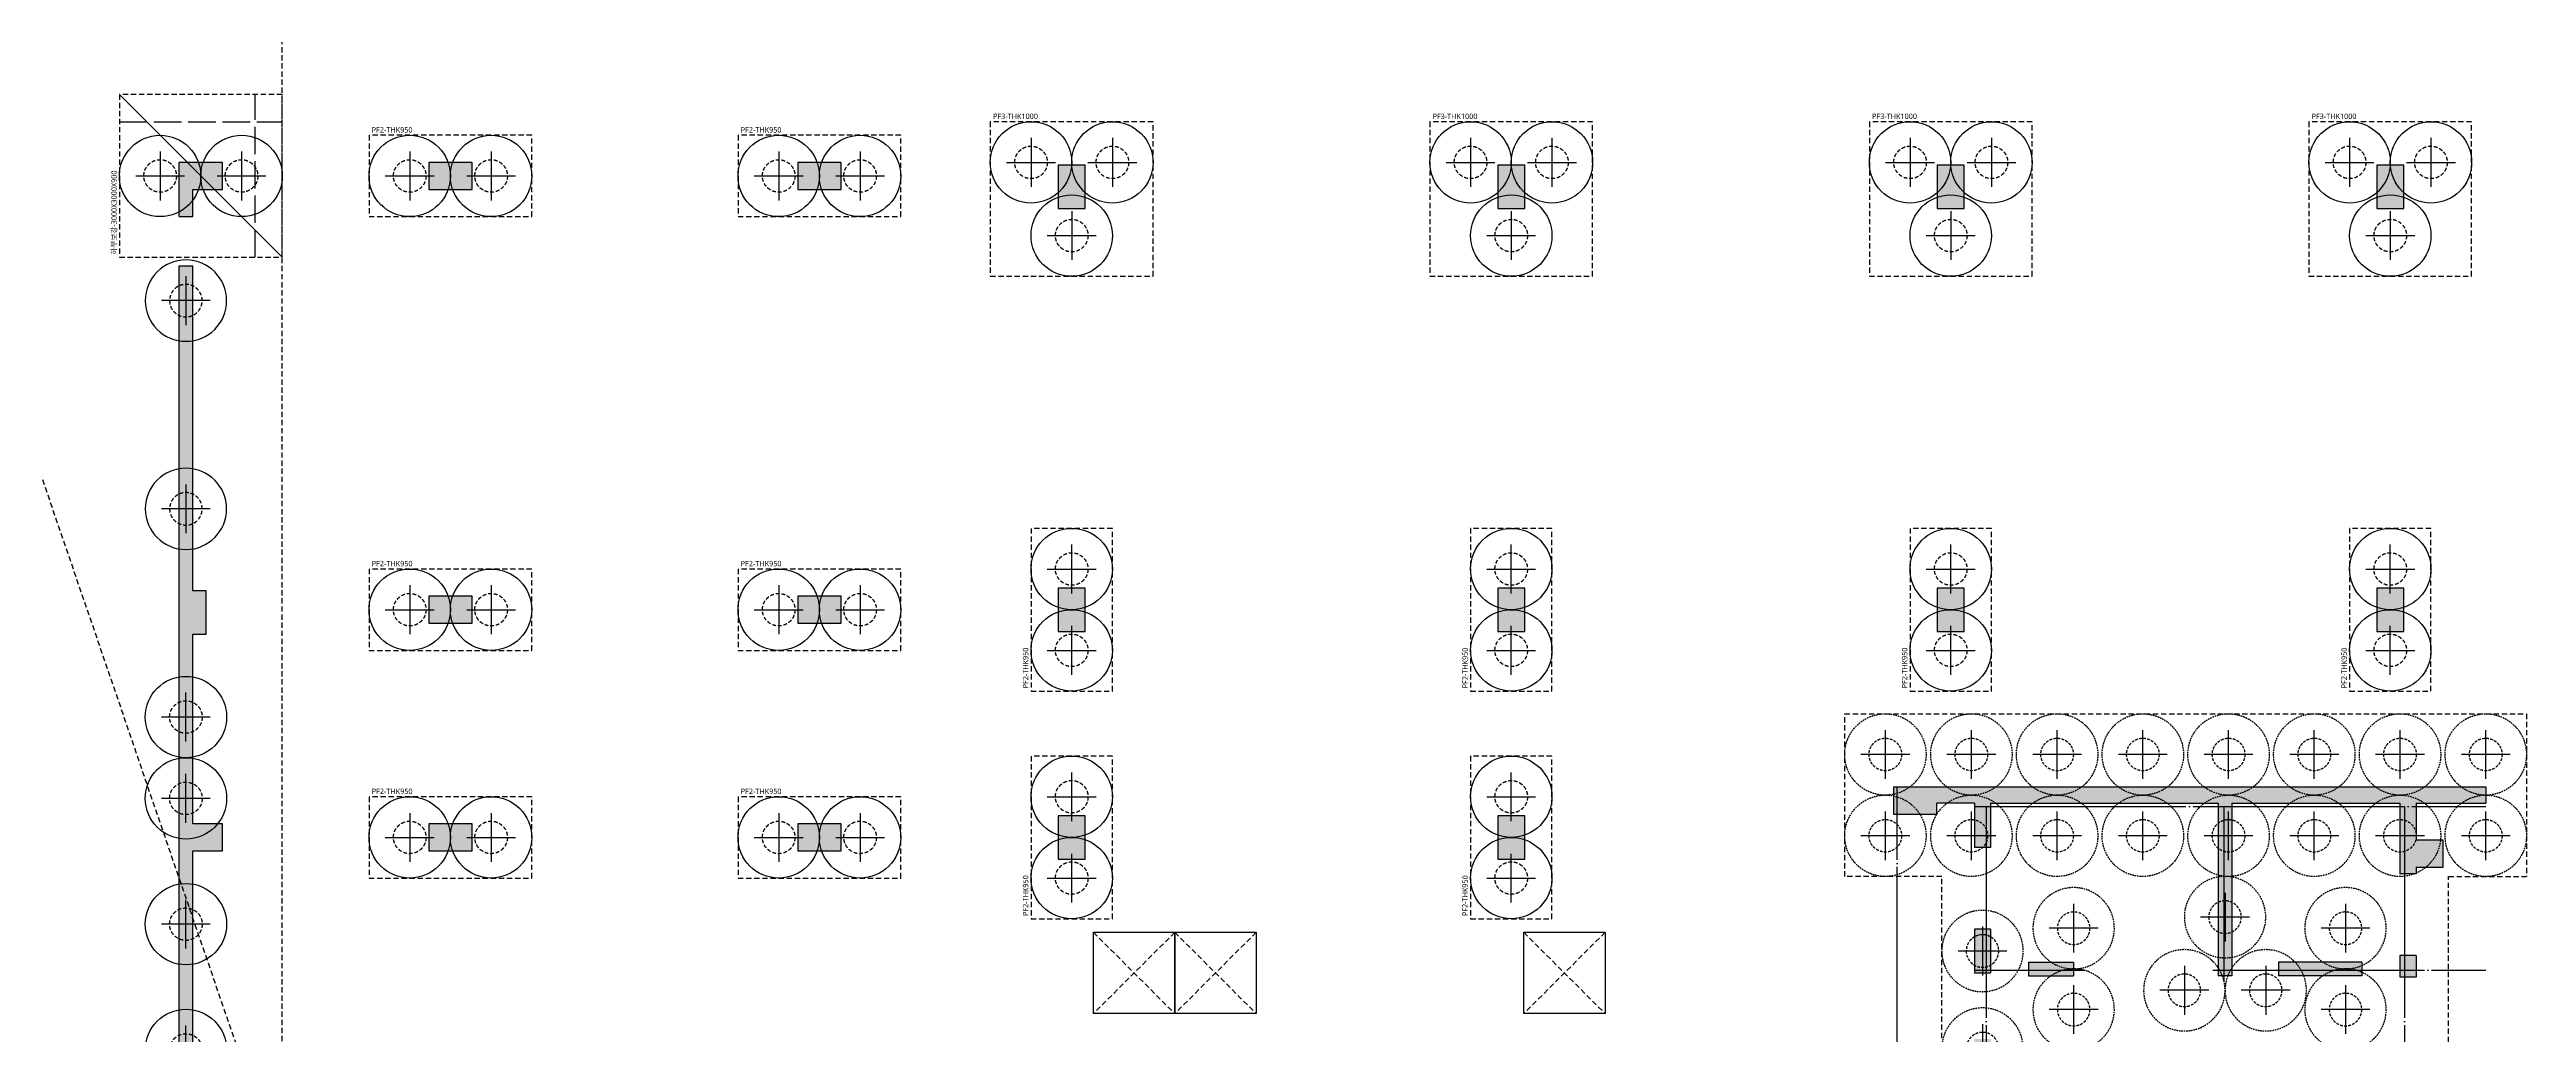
# Model space of a CAD drawing. Header units: millimetres. Extents: x 262481 to 2519995, y -394348 to 364571.
# Drawn here: x 2045207 to 2090855, y 55997 to 74165 of the extents above; entities that cross this region are included whole.
import ezdxf
from ezdxf.enums import TextEntityAlignment as Align

# ---------------------------------------------------------------- set-up
doc = ezdxf.new("R2010")
doc.units = ezdxf.units.MM
doc.header["$LTSCALE"] = 65
for name, pattern in [('XS-기초$0$CEN', [62, 60, -1, 0, -1]), ('XS-기초$0$CONTINOUS', [0]), ('XS-기초$0$HID', [2.3, 1.5, -0.8]), ('XS-기초$0$HID2', [7.5, 6, -1.5])]:
    doc.linetypes.add(name, pattern=pattern)
doc.layers.add('XS-기초$0$0106', color=30, linetype='XS-기초$0$HID', plot=False)
doc.layers.add('XS-기초$0$DEFPOINT', color=144, linetype='Continuous', plot=False)
for name, color, linetype in [('XS-기초$0$252', 252, 'Continuous'), ('XS-기초$0$BAR-B', 2, 'XS-기초$0$HID2'), ('XS-기초$0$CEN', 1, 'XS-기초$0$CEN'), ('XS-기초$0$MAT', 3, 'XS-기초$0$HID'), ('XS-기초$0$PILE', 3, 'XS-기초$0$HID'), ('XS-기초$0$PILE-P', 3, 'XS-기초$0$HID'), ('XS-기초$0$WALL', 11, 'Continuous'), ('XS-기초$0$기초연단', 3, 'Continuous'), ('XS-기초$0$집수정-우수', 6, 'Continuous'), ('XS-기초$0$하부보강', 7, 'XS-기초$0$HID')]:
    doc.layers.add(name, color=color, linetype=linetype)
doc.styles.add('XS-기초$0$맑은고딕', font='malgun.ttf')

# ---------------------------------------------------------------- blocks, each defined once
blk = doc.blocks.new('XS-기초$0$A$C762E058C')
at = {"layer": 'XS-기초$0$252'}
h = blk.add_hatch(color=256, dxfattribs=at)
h.dxf.hatch_style = 1
h.paths.add_polyline_path([(6100, -22900), (5300, -22900), (5300, -23400), (6100, -23400)])
h.paths.add_polyline_path([(6100, -31000), (5300, -31000), (5300, -31500), (6100, -31500)])
h.paths.add_polyline_path([(6100, -39100), (5300, -39100), (5300, -39600), (6100, -39600)])
h.paths.add_polyline_path([(6100, -47200), (5300, -47200), (5300, -47700), (6100, -47700)])
h.paths.add_polyline_path([(6100, -55300), (5300, -55300), (5300, -55800), (6100, -55800)])
h.paths.add_polyline_path([(6100, -63400), (5300, -63400), (5300, -63900), (6100, -63900)])
h.paths.add_polyline_path([(50390, -22900), (50390, -23150), (44400, -23150), (44400, -23400), (43600, -23400), (43600, -23150), (40100, -23150), (40100, -23700), (39600, -23700), (39600, -23150), (34900, -23150), (34900, -23700), (34400, -23700), (34400, -23150), (26900, -23150), (26900, -23700), (26400, -23700), (26400, -22900)])
h.paths.add_polyline_path([(51300, -22900), (51300, -23150), (51800, -23150), (51800, -23700), (52300, -23700), (52300, -22900)])
h.paths.add_polyline_path([(40100, -28300), (40100, -27500), (39600, -27500), (39600, -28300)])
h.paths.add_polyline_path([(13600, -23700), (13600, -22900), (13100, -22900), (13100, -23700)])
h.paths.add_polyline_path([(13600, -28300), (13600, -27500), (13100, -27500), (13100, -28300)])
h.paths.add_polyline_path([(26900, -28300), (26900, -27500), (26400, -27500), (26400, -28300)])
h.paths.add_polyline_path([(18900, -23700), (18900, -22900), (18400, -22900), (18400, -23700)])
h.paths.add_polyline_path([(52300, -28300), (52300, -27500), (51800, -27500), (51800, -28300)])
h.paths.add_polyline_path([(44300, -28300), (44300, -27500), (43800, -27500), (43800, -28300)])
h.paths.add_polyline_path([(34900, -28300), (34900, -27500), (34400, -27500), (34400, -28300)])
h.paths.add_polyline_path([(18900, -28300), (18900, -27500), (18400, -27500), (18400, -28300)])
h.paths.add_polyline_path([(35050, -47200), (34250, -47200), (34250, -47700), (35050, -47700)])
h.paths.add_polyline_path([(40250, -47200), (39450, -47200), (39450, -47700), (40250, -47700)])
h.paths.add_polyline_path([(34900, -39750), (34900, -38950), (34400, -38950), (34400, -39750)])
h.paths.add_polyline_path([(40250, -39100), (39450, -39100), (39450, -39600), (40250, -39600)])
h.paths.add_polyline_path([(40100, -35100), (40100, -34300), (39600, -34300), (39600, -35100)])
h.paths.add_polyline_path([(44450, -39100), (43650, -39100), (43650, -39600), (44450, -39600)])
h.paths.add_polyline_path([(44300, -35100), (44300, -34300), (43800, -34300), (43800, -35100)])
h.paths.add_polyline_path([(34900, -35100), (34900, -34300), (34400, -34300), (34400, -35100)])
h.paths.add_polyline_path([(44450, -47200), (43650, -47200), (43650, -47700), (44450, -47700)])
h.paths.add_polyline_path([(44450, -63400), (43650, -63400), (43650, -63900), (44450, -63900)])
h.paths.add_polyline_path([(44450, -55300), (43650, -55300), (43650, -55800), (44450, -55800)])
h.paths.add_polyline_path([(52250, -63400), (51450, -63400), (51450, -63900), (52250, -63900)])
h.paths.add_polyline_path([(60350, -55300), (59550, -55300), (59550, -55800), (60350, -55800)])
h.paths.add_polyline_path([(52250, -55300), (51450, -55300), (51450, -55800), (52250, -55800)])
h.paths.add_polyline_path([(60350, -63400), (59550, -63400), (59550, -63900), (60350, -63900)])
h.paths.add_polyline_path([(52300, -35100), (52300, -34300), (51800, -34300), (51800, -35100)])
h.paths.add_polyline_path([(60300, -35100), (60300, -34300), (59800, -34300), (59800, -35100)])
h.paths.add_polyline_path([(60350, -39100), (59550, -39100), (59550, -39600), (60350, -39600)])
h.paths.add_polyline_path([(52250, -39100), (51450, -39100), (51450, -39600), (52250, -39600)])
h.paths.add_polyline_path([(60350, -47200), (59550, -47200), (59550, -47700), (60350, -47700)])
h.paths.add_polyline_path([(52250, -47200), (51450, -47200), (51450, -47700), (52250, -47700)])
h.paths.add_polyline_path([(60300, -23700), (60300, -22900), (59800, -22900), (59800, -23700)])
h.paths.add_polyline_path([(60300, -28300), (60300, -27500), (59800, -27500), (59800, -28300)])
h = blk.add_hatch(color=256, dxfattribs=at)
h.dxf.hatch_style = 1
h.paths.add_polyline_path([(35050, -54495), (34250, -54495), (34250, -54995), (35050, -54995)])
h.paths.add_polyline_path([(40280, -55295), (40480, -55295), (40480, -55985), (39665, -55985), (39665, -56285), (40480, -56285), (40480, -60480), (37300, -60480), (37300, -60730), (40480, -60730), (40480, -63825), (39180, -63825), (39180, -64125), (39300, -64125), (39300, -64625), (39800, -64625), (39800, -64125), (40480, -64125), (40480, -65410), (40780, -65410), (40780, -54495), (40280, -54495)])
h.paths.add_polyline_path([(34900, -64625), (34900, -64125), (35160, -64125), (35160, -63825), (33805, -63825), (33805, -57445), (34755, -57445), (34755, -56285), (36135, -56285), (36135, -55985), (34455, -55985), (34455, -57145), (33680, -57145), (32905, -57145), (32905, -55985), (31225, -55985), (31225, -56285), (32605, -56285), (32605, -57445), (33555, -57445), (33555, -63825), (32200, -63825), (32200, -64125), (33555, -64125), (33555, -65410), (33805, -65410), (33805, -64125), (34400, -64125), (34400, -64625)])
h.paths.add_polyline_path([(26565, -64625), (26565, -64125), (25700, -64125), (25700, -63825), (26815, -63825), (26815, -60730), (23820, -60730), (23820, -60480), (26815, -60480), (26815, -56285), (26185, -56285), (26185, -55985), (26940, -55985), (27695, -55985), (27695, -56285), (27065, -56285), (27065, -60480), (30060, -60480), (30060, -60730), (27065, -60730), (27065, -63825), (28180, -63825), (28180, -64125), (27065, -64125), (27065, -65410), (26815, -65410), (26815, -64625)])
h.paths.add_polyline_path([(18900, -64625), (18900, -64125), (20075, -64125), (20075, -65410), (20325, -65410), (20325, -64125), (21680, -64125), (21680, -63825), (20325, -63825), (20325, -57445), (21275, -57445), (21275, -56285), (22655, -56285), (22655, -55985), (20975, -55985), (20975, -57145), (20200, -57145), (19425, -57145), (19425, -55985), (17745, -55985), (17745, -56285), (19125, -56285), (19125, -57445), (20075, -57445), (20075, -63825), (18400, -63825), (18400, -64625)])
h.paths.add_polyline_path([(13100, -55785), (13100, -55985), (13100, -65410), (13400, -65410), (13400, -64325), (13900, -64325), (13900, -64125), (14700, -64125), (14700, -63825), (13400, -63825), (13400, -60730), (16580, -60730), (16580, -60480), (13400, -60480), (13400, -56285), (14215, -56285), (14215, -55985), (13900, -55985), (13900, -55785)])
h.paths.add_polyline_path([(31375, -54635), (31375, -54485), (23825, -54485), (23825, -54185), (26175, -54185), (26175, -51585), (27175, -51585), (27175, -51885), (26475, -51885), (26475, -54185), (31375, -54185), (31375, -51885), (30775, -51885), (30775, -51585), (31675, -51585), (31675, -54635)])
h.paths.add_polyline_path([(29585, -51585), (29585, -51885), (28265, -51885), (28265, -51585)], flags=17)
h.paths.add_polyline_path([(17480, -53885), (15385, -53885), (15385, -53185), (14385, -53185), (14385, -53885), (13100, -53885), (13100, -54185), (22025, -54185), (22025, -53885), (22025, -53115), (21725, -53115), (21725, -53885), (17730, -53885), (17730, -51050), (17480, -51050)])
h.paths.add_polyline_path([(15385, -51300), (15385, -51050), (16620, -51050), (16620, -51300)], flags=17)
h.paths.add_polyline_path([(21025, -51300), (21025, -51050), (20395, -51050), (20395, -51300)], flags=17)
h.paths.add_polyline_path([(21725, -51905), (21725, -51105), (22025, -51105), (22025, -51905)])
h.paths.add_polyline_path([(29690, -64125), (29690, -63825), (30090, -63825), (30090, -64125)])
h.paths.add_polyline_path([(29810, -63125), (30060, -63125), (30060, -61590), (29810, -61590)], flags=17)
h.paths.add_polyline_path([(29810, -56985), (30060, -56985), (30060, -57815), (29810, -57815)], flags=17)
h.paths.add_polyline_path([(29205, -56285), (30005, -56285), (30005, -55985), (29205, -55985)])
h.paths.add_polyline_path([(37670, -64125), (37670, -63825), (37270, -63825), (37270, -64125)])
h.paths.add_polyline_path([(37550, -63125), (37300, -63125), (37300, -61590), (37550, -61590)])
h.paths.add_polyline_path([(37550, -56985), (37300, -56985), (37300, -57815), (37550, -57815)])
h.paths.add_polyline_path([(38155, -56285), (37355, -56285), (37355, -55985), (38155, -55985)], flags=17)
h.paths.add_polyline_path([(24190, -64125), (24190, -63825), (23790, -63825), (23790, -64125)])
h.paths.add_polyline_path([(24070, -63125), (23820, -63125), (23820, -61590), (24070, -61590)])
h.paths.add_polyline_path([(24070, -56985), (23820, -56985), (23820, -57815), (24070, -57815)])
h.paths.add_polyline_path([(24675, -56285), (23875, -56285), (23875, -55985), (24675, -55985)])
h.paths.add_polyline_path([(16210, -64125), (16210, -63825), (16610, -63825), (16610, -64125)])
h.paths.add_polyline_path([(16330, -63125), (16580, -63125), (16580, -61590), (16330, -61590)], flags=17)
h.paths.add_polyline_path([(16330, -56985), (16580, -56985), (16580, -57815), (16330, -57815)], flags=17)
h.paths.add_polyline_path([(15725, -56285), (16525, -56285), (16525, -55985), (15725, -55985)], flags=17)
h.paths.add_polyline_path([(26775, -34300), (26575, -34300), (26575, -29350), (13100, -29350), (13100, -29650), (14385, -29650), (14385, -30350), (15385, -30350), (15385, -29650), (17480, -29650), (17480, -32530), (17730, -32530), (17730, -29650), (21725, -29650), (21725, -30465), (22025, -30465), (22025, -29650), (23375, -29650), (23375, -35190), (23675, -35190), (23675, -29650), (26275, -29650), (26275, -34200), (24785, -34200), (24785, -34500), (26275, -34500), (26275, -36300), (23375, -36300), (23375, -36600), (26575, -36600), (26575, -35100), (26775, -35100)])
h.paths.add_polyline_path([(13100, -47455), (13100, -47955), (14385, -47955), (14385, -48330), (15385, -48330), (15385, -47955), (20305, -47955), (20305, -48855), (21725, -48855), (21725, -49885), (22025, -49885), (22025, -48555), (20605, -48555), (20605, -47830), (20605, -47105), (22025, -47105), (22025, -46485), (22225, -46485), (22225, -45685), (21725, -45685), (21725, -45775), (21725, -46805), (20305, -46805), (20305, -47705), (15385, -47705), (15385, -47330), (14385, -47330), (14385, -47705), (13900, -47705), (13900, -47455)])
h.paths.add_polyline_path([(13900, -39100), (13100, -39100), (13100, -39600), (13900, -39600)], flags=17)
h.paths.add_polyline_path([(13900, -31000), (13100, -31000), (13100, -31500), (13900, -31500)], flags=17)
h.paths.add_polyline_path([(22225, -39750), (22225, -38950), (21725, -38950), (21725, -39825), (22025, -39825), (22025, -39750)])
h.paths.add_polyline_path([(26900, -39750), (26900, -38950), (26400, -38950), (26400, -39750)], flags=17)
h.paths.add_polyline_path([(26400, -45685), (26400, -46185), (23375, -46185), (23375, -46485), (23825, -46485), (23825, -49385), (24125, -49385), (24125, -46485), (28675, -46485), (28675, -49085), (25235, -49085), (25235, -49385), (29150, -49385), (29150, -49085), (28975, -49085), (28975, -46485), (31375, -46485), (31375, -49085), (30720, -49085), (30720, -49385), (31675, -49385), (31675, -46185), (26900, -46185), (26900, -45685)])
h.paths.add_polyline_path([(15385, -35250), (14385, -35250), (14385, -35625), (13100, -35625), (13100, -35875), (14385, -35875), (14385, -36250), (15385, -36250), (15385, -35875), (20305, -35875), (20305, -36775), (21725, -36775), (21725, -37805), (22025, -37805), (22025, -36475), (20605, -36475), (20605, -35750), (20605, -35025), (22025, -35025), (22025, -33695), (21725, -33695), (21725, -34725), (20305, -34725), (20305, -35625), (15385, -35625)])
h.paths.add_polyline_path([(14385, -41665), (13100, -41665), (13100, -41915), (14385, -41915), (14385, -42290), (15385, -42290), (15385, -41915), (17480, -41915), (17480, -44610), (17730, -44610), (17730, -41915), (21725, -41915), (21725, -42545), (22025, -42545), (22025, -41790), (22025, -41035), (21725, -41035), (21725, -41665), (17730, -41665), (17730, -38970), (17480, -38970), (17480, -41665), (15385, -41665), (15385, -41290), (14385, -41290)])
h.paths.add_polyline_path([(15385, -39220), (15385, -38970), (16620, -38970), (16620, -39220)], flags=17)
h.paths.add_polyline_path([(21025, -39220), (21025, -38970), (20395, -38970), (20395, -39220)], flags=17)
h.paths.add_polyline_path([(15385, -44360), (15385, -44610), (16620, -44610), (16620, -44360)], flags=17)
h.paths.add_polyline_path([(21025, -44360), (21025, -44610), (20395, -44610), (20395, -44360)], flags=17)
h.paths.add_polyline_path([(21725, -43755), (21725, -44555), (22025, -44555), (22025, -43755)])
h.paths.add_polyline_path([(15385, -32280), (15385, -32530), (16620, -32530), (16620, -32280)], flags=17)
h.paths.add_polyline_path([(21025, -32280), (21025, -32530), (20395, -32530), (20395, -32280)], flags=17)
h.paths.add_polyline_path([(21725, -31675), (21725, -32475), (22025, -32475), (22025, -31675)], flags=17)
edge = h.paths.add_edge_path()
edge.add_line((23375, -34500), (23375, -34200))
edge.add_line((28675, -49385), (29150, -49385))
blk = doc.blocks.new('XS-기초$0$PILE-600')
at = {"layer": 'XS-기초$0$DEFPOINT', "color": 173, "linetype": 'XS-기초$0$HID', "ltscale": 0.3}
blk.add_circle((0, 0), 750, dxfattribs=at)
at = {"layer": 'XS-기초$0$PILE', "linetype": 'Continuous'}
for p, q in [((-450, 0), (450, 0)), ((0, -450), (0, 450))]:
    blk.add_line(p, q, dxfattribs=at)
at = {"layer": 'XS-기초$0$PILE', "ltscale": 0.5}
blk.add_circle((0, 0), 300, dxfattribs=at)
blk = doc.blocks.new('XS-기초$0$PILE-P')
at = {"layer": 'XS-기초$0$DEFPOINT'}
blk.add_circle((0, 0), 750, dxfattribs=at)
at = {"layer": 'XS-기초$0$PILE-P', "color": 4, "linetype": 'XS-기초$0$CONTINOUS'}
for p, q in [((-450, 0), (450, 0)), ((0, -450), (0, 450))]:
    blk.add_line(p, q, dxfattribs=at)
at = {"layer": 'XS-기초$0$PILE-P', "linetype": 'XS-기초$0$HID', "ltscale": 0.7}
blk.add_circle((0, 0), 300, dxfattribs=at)
blk = doc.blocks.new('XS-기초$0$PF2')
at = {"layer": 'XS-기초$0$MAT', "linetype": 'XS-기초$0$HID'}
blk.add_lwpolyline([(-1500, -750), (1500, -750), (1500, 750), (-1500, 750)], close=True, dxfattribs=at)
at = {"layer": 'XS-기초$0$PILE-P', "rotation": 270}
for p in [(-750, 0), (750, 0)]:
    blk.add_blockref('XS-기초$0$PILE-P', p, dxfattribs=at)
at = {"layer": 'XS-기초$0$DEFPOINT', "color": 1, "style": 'XS-기초$0$맑은고딕'}
blk.add_text('PF2-THK950', height=100, dxfattribs=at).set_placement((-1450, 850), align=Align.MIDDLE_LEFT)
blk = doc.blocks.new('XS-기초$0$PF3')
at = {"layer": 'XS-기초$0$MAT', "linetype": 'XS-기초$0$HID'}
blk.add_lwpolyline([(-1500, -1650), (1500, -1650), (1500, 1200), (-1500, 1200)], close=True, dxfattribs=at)
at = {"layer": 'XS-기초$0$PILE-P', "rotation": 270}
for p in [(-750, 450), (750, 450), (0, -900)]:
    blk.add_blockref('XS-기초$0$PILE-P', p, dxfattribs=at)
at = {"layer": 'XS-기초$0$DEFPOINT', "color": 1, "style": 'XS-기초$0$맑은고딕'}
blk.add_text('PF3-THK1000', height=100, dxfattribs=at).set_placement((-1450, 1300), align=Align.MIDDLE_LEFT)
blk = doc.blocks.new('XS-기초$0$하부보강')
at = {"layer": 'XS-기초$0$BAR-B', "ltscale": 1.3}
for p, q in [((1000, 1500), (1000, -1500)), ((-1500, -1000), (1500, -1000))]:
    blk.add_line(p, q, dxfattribs=at)
at = {"layer": 'XS-기초$0$DEFPOINT'}
blk.add_line((1500, 1500), (-1500, -1500), dxfattribs=at)
at = {"layer": 'XS-기초$0$하부보강', "linetype": 'XS-기초$0$HID'}
blk.add_lwpolyline([(-1500, -1500), (1500, -1500), (1500, 1500), (-1500, 1500)], close=True, dxfattribs=at)
at = {"layer": 'XS-기초$0$DEFPOINT', "color": 1, "style": 'XS-기초$0$맑은고딕'}
blk.add_text('하부보강-3000X3000X900', height=100, dxfattribs=at).set_placement((-1450, 1600), align=Align.MIDDLE_LEFT)

msp = doc.modelspace()

# ---------------------------------------------------------------- linework, layer by layer
at = {"layer": 'XS-기초$0$0106'}
msp.add_line((2051170.5, 48454.4), (1942870.6, 364570.9), dxfattribs=at)
at = {"layer": 'XS-기초$0$CEN'}
for p, q in [((2079260.4, 51157.3), (2079260.4, 60562.3)), ((2080680.4, 60202.3), (2090105.4, 60202.3)), ((2080895.4, 60202.3), (2080895.4, 53462.3)), ((2085275.4, 60202.3), (2085275.4, 56992.3)), ((2088605.4, 60202.3), (2088605.4, 53462.3)), ((2080680.4, 57182.3), (2082730.1, 57182.3)), ((2085075.4, 57182.3), (2090105.4, 57182.3))]:
    msp.add_line(p, q, dxfattribs=at)
at = {"layer": 'XS-기초$0$WALL'}
for p, q in [((2048395.4, 72082.3), (2047595.4, 72082.3)), ((2047595.4, 71082.3), (2047595.4, 72082.3)), ((2048395.4, 71582.3), (2048395.4, 72082.3)), ((2052195.4, 72082.3), (2052195.4, 71582.3)), ((2052995.4, 72082.3), (2052195.4, 72082.3)), ((2052995.4, 71582.3), (2052995.4, 72082.3)), ((2058995.4, 72082.3), (2058995.4, 71582.3)), ((2059795.4, 72082.3), (2058995.4, 72082.3)), ((2059795.4, 71582.3), (2059795.4, 72082.3)), ((2064295.4, 72032.3), (2063795.4, 72032.3)), ((2063795.4, 72032.3), (2063795.4, 71232.3)), ((2064295.4, 71232.3), (2064295.4, 72032.3)), ((2072395.4, 72032.3), (2071895.4, 72032.3)), ((2071895.4, 72032.3), (2071895.4, 71232.3)), ((2072395.4, 71232.3), (2072395.4, 72032.3)), ((2080495.4, 72032.3), (2079995.4, 72032.3)), ((2079995.4, 72032.3), (2079995.4, 71232.3)), ((2080495.4, 71232.3), (2080495.4, 72032.3)), ((2088595.4, 72032.3), (2088095.4, 72032.3)), ((2088095.4, 72032.3), (2088095.4, 71232.3)), ((2088595.4, 71232.3), (2088595.4, 72032.3)), ((2047845.4, 71582.3), (2048395.4, 71582.3)), ((2047845.4, 71082.3), (2047845.4, 71582.3)), ((2052195.4, 71582.3), (2052995.4, 71582.3)), ((2058995.4, 71582.3), (2059795.4, 71582.3)), ((2063795.4, 71232.3), (2064295.4, 71232.3)), ((2071895.4, 71232.3), (2072395.4, 71232.3)), ((2079995.4, 71232.3), (2080495.4, 71232.3)), ((2088095.4, 71232.3), (2088595.4, 71232.3)), ((2047595.4, 71082.3), (2047845.4, 71082.3)), ((2047595.4, 46182.3), (2047595.4, 70172.3)), ((2047595.4, 70172.3), (2047845.4, 70172.3)), ((2047845.4, 64182.3), (2047845.4, 70172.3)), ((2048095.4, 64182.3), (2047845.4, 64182.3)), ((2048095.4, 63382.3), (2048095.4, 64182.3)), ((2052195.4, 64082.3), (2052195.4, 63582.3)), ((2052995.4, 64082.3), (2052195.4, 64082.3)), ((2052995.4, 63582.3), (2052995.4, 64082.3)), ((2058995.4, 64082.3), (2058995.4, 63582.3)), ((2059795.4, 64082.3), (2058995.4, 64082.3)), ((2059795.4, 63582.3), (2059795.4, 64082.3)), ((2064295.4, 64232.3), (2063795.4, 64232.3)), ((2063795.4, 64232.3), (2063795.4, 63432.3)), ((2064295.4, 63432.3), (2064295.4, 64232.3)), ((2072395.4, 64232.3), (2071895.4, 64232.3)), ((2071895.4, 64232.3), (2071895.4, 63432.3)), ((2072395.4, 63432.3), (2072395.4, 64232.3)), ((2080495.4, 64232.3), (2079995.4, 64232.3)), ((2079995.4, 64232.3), (2079995.4, 63432.3)), ((2080495.4, 63432.3), (2080495.4, 64232.3)), ((2088595.4, 64232.3), (2088095.4, 64232.3)), ((2088095.4, 64232.3), (2088095.4, 63432.3)), ((2088595.4, 63432.3), (2088595.4, 64232.3)), ((2052195.4, 63582.3), (2052995.4, 63582.3)), ((2058995.4, 63582.3), (2059795.4, 63582.3)), ((2047845.4, 59882.3), (2047845.4, 63382.3)), ((2047845.4, 63382.3), (2048095.4, 63382.3)), ((2063795.4, 63432.3), (2064295.4, 63432.3)), ((2071895.4, 63432.3), (2072395.4, 63432.3)), ((2079995.4, 63432.3), (2080495.4, 63432.3)), ((2088095.4, 63432.3), (2088595.4, 63432.3)), ((2079190.4, 60562.3), (2090105.4, 60562.3)), ((2079190.4, 60562.3), (2079190.4, 60062.3)), ((2080680.4, 60262.3), (2079990.4, 60262.3)), ((2079990.4, 60062.3), (2079990.4, 60262.3)), ((2080680.4, 60262.3), (2080680.4, 59447.3)), ((2080980.4, 60262.3), (2080980.4, 59447.3)), ((2080980.4, 60262.3), (2085175.4, 60262.3)), ((2085175.4, 60262.3), (2085175.4, 57082.3)), ((2085425.4, 60262.3), (2085425.4, 57082.3)), ((2085425.4, 60262.3), (2088520.4, 60262.3)), ((2088520.4, 60262.3), (2088520.4, 58962.3)), ((2088820.4, 60262.3), (2088820.4, 59582.3)), ((2088820.4, 60262.3), (2090105.4, 60262.3)), ((2090105.4, 60562.3), (2090105.4, 60262.3)), ((2048395.4, 59882.3), (2047845.4, 59882.3)), ((2048395.4, 59382.3), (2048395.4, 59882.3)), ((2052195.4, 59882.3), (2052195.4, 59382.3)), ((2052995.4, 59882.3), (2052195.4, 59882.3)), ((2052995.4, 59382.3), (2052995.4, 59882.3)), ((2058995.4, 59882.3), (2058995.4, 59382.3)), ((2059795.4, 59882.3), (2058995.4, 59882.3)), ((2059795.4, 59382.3), (2059795.4, 59882.3)), ((2064295.4, 60032.3), (2063795.4, 60032.3)), ((2063795.4, 60032.3), (2063795.4, 59232.3)), ((2064295.4, 59232.3), (2064295.4, 60032.3)), ((2072395.4, 60032.3), (2071895.4, 60032.3)), ((2071895.4, 60032.3), (2071895.4, 59232.3)), ((2072395.4, 59232.3), (2072395.4, 60032.3)), ((2079190.4, 60062.3), (2079990.4, 60062.3)), ((2047845.4, 54682.3), (2047845.4, 59382.3)), ((2047845.4, 59382.3), (2048395.4, 59382.3)), ((2052195.4, 59382.3), (2052995.4, 59382.3)), ((2058995.4, 59382.3), (2059795.4, 59382.3)), ((2080980.4, 59447.3), (2080680.4, 59447.3)), ((2089320.4, 59582.3), (2088820.4, 59582.3)), ((2089320.4, 59082.3), (2089320.4, 59582.3)), ((2063795.4, 59232.3), (2064295.4, 59232.3)), ((2071895.4, 59232.3), (2072395.4, 59232.3)), ((2088820.4, 58962.3), (2088520.4, 58962.3)), ((2088820.4, 59082.3), (2088820.4, 58962.3)), ((2088820.4, 59082.3), (2089320.4, 59082.3)), ((2080980.4, 57937.3), (2080680.4, 57937.3)), ((2080680.4, 57937.3), (2080680.4, 57137.3)), ((2080980.4, 57937.3), (2080980.4, 57137.3)), ((2080680.4, 57137.3), (2080980.4, 57137.3)), ((2081680.4, 57332.3), (2082510.4, 57332.3)), ((2081680.4, 57332.3), (2081680.4, 57082.3)), ((2081680.4, 57082.3), (2082510.4, 57082.3)), ((2082510.4, 57332.3), (2082510.4, 57082.3)), ((2085425.4, 57082.3), (2085175.4, 57082.3)), ((2087820.4, 57332.3), (2086285.4, 57332.3)), ((2086285.4, 57332.3), (2086285.4, 57082.3)), ((2087820.4, 57082.3), (2086285.4, 57082.3)), ((2087820.4, 57332.3), (2087820.4, 57082.3)), ((2088520.4, 57452.3), (2088520.4, 57052.3)), ((2088820.4, 57452.3), (2088520.4, 57452.3)), ((2088820.4, 57452.3), (2088820.4, 57052.3)), ((2088820.4, 57052.3), (2088520.4, 57052.3))]:
    msp.add_line(p, q, dxfattribs=at)
at = {"layer": 'XS-기초$0$기초연단', "linetype": 'XS-기초$0$HID'}
for p, q in [((2049495.4, 45557.3), (2049495.4, 94532.3)), ((2078290.4, 58912.3), (2078290.4, 61912.3)), ((2078290.4, 61912.3), (2090855.4, 61912.3)), ((2090855.4, 61912.3), (2090855.4, 58912.3)), ((2080080.4, 58912.3), (2078290.4, 58912.3)), ((2080080.4, 55932.3), (2080080.4, 58912.3)), ((2089420.4, 58912.3), (2090855.4, 58912.3)), ((2089420.4, 54962.3), (2089420.4, 58912.3))]:
    msp.add_line(p, q, dxfattribs=at)
at = {"layer": 'XS-기초$0$집수정-우수', "linetype": 'XS-기초$0$HID'}
for p, q in [((2064445.4, 57882.3), (2065945.4, 56382.3)), ((2065945.4, 57882.3), (2064445.4, 56382.3)), ((2065945.4, 57882.3), (2067445.4, 56382.3)), ((2067445.4, 57882.3), (2065945.4, 56382.3)), ((2072375.4, 57882.3), (2073875.4, 56382.3)), ((2073875.4, 57882.3), (2072375.4, 56382.3))]:
    msp.add_line(p, q, dxfattribs=at)
at = {"layer": 'XS-기초$0$집수정-우수'}
for points in [[(2065945.4, 57882.3), (2065945.4, 56382.3), (2064445.4, 56382.3), (2064445.4, 57882.3)], [(2067445.4, 57882.3), (2067445.4, 56382.3), (2065945.4, 56382.3), (2065945.4, 57882.3)], [(2073875.4, 57882.3), (2073875.4, 56382.3), (2072375.4, 56382.3), (2072375.4, 57882.3)]]:
    msp.add_lwpolyline(points, close=True, dxfattribs=at)

# ---------------------------------------------------------------- block references
at = {"layer": 'XS-기초$0$252', "rotation": 90}
msp.add_blockref('XS-기초$0$A$C762E058C', (2024695.4, 19782.3), dxfattribs=at)
at = {"layer": 'XS-기초$0$PILE', "rotation": 90}
for p in [(2079040.4, 61162.3), (2080625.4, 61162.3), (2082205.4, 61162.3), (2083785.4, 61162.3), (2085365.4, 61162.3), (2086945.4, 61162.3), (2088525.4, 61162.3), (2090105.4, 61162.3), (2079040.4, 59662.3), (2080625.4, 59662.3), (2082205.4, 59662.3), (2083785.4, 59662.3), (2085365.4, 59662.3), (2086945.4, 59662.3), (2088525.4, 59662.3), (2090105.4, 59662.3)]:
    msp.add_blockref('XS-기초$0$PILE-600', p, dxfattribs=at)
at = {"layer": 'XS-기초$0$PILE', "xscale": -1, "rotation": 89.99999999999928}
for p in [(2085300.4, 58162.3), (2082510.4, 57957.3), (2087520.4, 57957.3), (2080830.4, 57537.3), (2084550.4, 56812.3), (2086050.4, 56812.3), (2082510.4, 56457.3), (2087520.4, 56457.3), (2080830.4, 55737.3)]:
    msp.add_blockref('XS-기초$0$PILE-600', p, dxfattribs=at)
at = {"layer": 'XS-기초$0$PILE-P'}
for name, p, rotation in [('XS-기초$0$PILE-P', (2047245.4, 71832.3), 269.9999999999999), ('XS-기초$0$PILE-P', (2048745.4, 71832.3), 269.9999999999999), ('XS-기초$0$PF2', (2064045.4, 63832.3), 90), ('XS-기초$0$PF2', (2072145.4, 63832.3), 90), ('XS-기초$0$PF2', (2080245.4, 63832.3), 90), ('XS-기초$0$PF2', (2088345.4, 63832.3), 90), ('XS-기초$0$PILE-P', (2047720.4, 61852.3), 90), ('XS-기초$0$PILE-P', (2047720.4, 60352.3), 90), ('XS-기초$0$PF2', (2064045.4, 59632.3), 90), ('XS-기초$0$PF2', (2072145.4, 59632.3), 90), ('XS-기초$0$PILE-P', (2047720.4, 58032.3), 90), ('XS-기초$0$PILE-P', (2047720.4, 55712.3), 90)]:
    msp.add_blockref(name, p, dxfattribs=dict(at, rotation=rotation))
for name, p in [('XS-기초$0$PF2', (2052595.4, 71832.3)), ('XS-기초$0$PF2', (2059395.4, 71832.3)), ('XS-기초$0$PF3', (2064045.4, 71632.3)), ('XS-기초$0$PF3', (2072145.4, 71632.3)), ('XS-기초$0$PF3', (2080245.4, 71632.3)), ('XS-기초$0$PF3', (2088345.4, 71632.3)), ('XS-기초$0$PF2', (2052595.4, 63832.3)), ('XS-기초$0$PF2', (2059395.4, 63832.3)), ('XS-기초$0$PF2', (2052595.4, 59632.3)), ('XS-기초$0$PF2', (2059395.4, 59632.3))]:
    msp.add_blockref(name, p, dxfattribs=at)
at = {"layer": 'XS-기초$0$PILE-P', "xscale": -1, "rotation": 90}
for p in [(2047720.4, 69532.3), (2047720.4, 65692.3)]:
    msp.add_blockref('XS-기초$0$PILE-P', p, dxfattribs=at)
at = {"layer": 'XS-기초$0$하부보강', "rotation": 90}
msp.add_blockref('XS-기초$0$하부보강', (2047995.4, 71832.3), dxfattribs=at)

doc.saveas('drawing.dxf')
